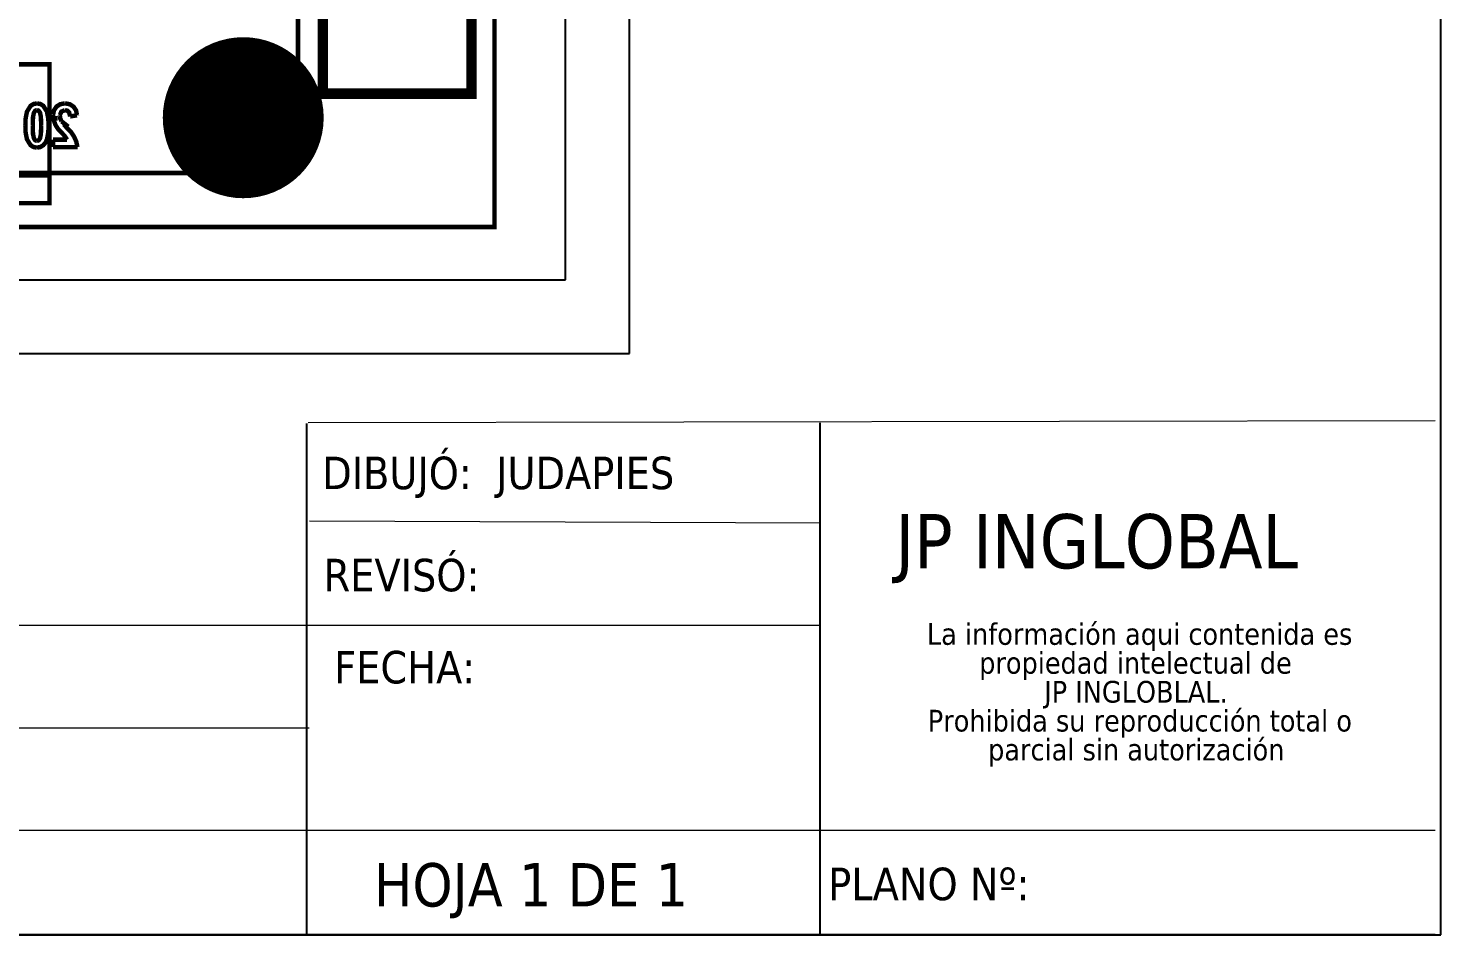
# Model space of a CAD drawing. Header units: inches. Extents: x 15 to 148, y 10 to 111.
# Drawn here: x 141.93 to 147.66, y 94.57 to 98.25 of the extents above; entities that cross this region are included whole.
import ezdxf

# ---------------------------------------------------------------- set-up
doc = ezdxf.new("R2010")
doc.units = ezdxf.units.IN
doc.header["$MEASUREMENT"] = 0
doc.linetypes.add('CENTERX2', pattern=[20.32, 12.7, -2.54, 2.54, -2.54])
doc.layers.add('BLK_12AWG', color=7, linetype='Continuous')
doc.layers.add('CONTORNO', color=179, linetype='Continuous')
doc.styles.add('SLDTEXTSTYLE0', font='tahoma.ttf')
doc.styles.add('SLDTEXTSTYLE1', font='tahomabd.ttf')

# ---------------------------------------------------------------- blocks, each defined once
blk = doc.blocks.new('SW_NOTE_2')
at = {"layer": 'CONTORNO', "color": 0, "char_height": 1.05833, "attachment_point": 2, "style": 'SLDTEXTSTYLE0'}
for s, insert in [('La información aqui contenida es ', (10.286, 1.344)), ('propiedad intelectual de', (10.082, -0.067)), ('JP INGLOBLAL.', (10.103, -1.478)), ('Prohibida su reproducción total o ', (10.297, -2.889)), ('parcial sin autorización', (10.121, -4.3))]:
    blk.add_mtext(s, dxfattribs=dict(at, insert=insert))
blk = doc.blocks.new('EPAD')
at = {"const_width": 0.5}
blk.add_lwpolyline([(-0.25, 0, 1), (0.25, 0, 1)], format="xyb", close=True, dxfattribs=at)
blk = doc.blocks.new('CIELEC-CFLH-V0016')
for points, const_width in [([(118.2263, 100.8837), (123.5652, 100.8837), (123.5652, 104.36), (118.2263, 104.36), (118.2263, 100.8837)], 0.008), ([(118.2263, 100.8837), (123.5652, 100.8837), (123.5652, 104.36), (118.2263, 104.36), (118.2263, 100.8837)], 0.008), ([(118.2263, 100.8837), (123.5652, 100.8837), (123.5652, 104.36), (118.2263, 104.36), (118.2263, 100.8837)], 0.008), ([(118.5803, 103.7368), (118.5803, 100.9809)], 0.008), ([(118.5803, 103.7368), (118.5803, 100.9809)], 0.008), ([(118.5803, 103.7368), (118.5803, 100.9809)], 0.008), ([(118.2677, 101.1238), (118.5355, 101.1238), (118.5355, 101.5293), (118.2677, 101.5293), (118.2677, 101.1238)], 0.019), ([(118.2677, 101.1238), (118.5355, 101.1238), (118.5355, 101.5293), (118.2677, 101.5293), (118.2677, 101.1238)], 0.019), ([(118.2677, 101.1238), (118.5355, 101.1238), (118.5355, 101.5293), (118.2677, 101.5293), (118.2677, 101.1238)], 0.019), ([(119.0282, 100.9266), (121.1282, 100.9266), (121.1282, 101.1766), (119.0282, 101.1766), (119.0282, 100.9266)], 0.008), ([(119.0282, 100.9266), (121.1282, 100.9266), (121.1282, 101.1766), (119.0282, 101.1766), (119.0282, 100.9266)], 0.008), ([(119.0282, 100.9266), (121.1282, 100.9266), (121.1282, 101.1766), (119.0282, 101.1766), (119.0282, 100.9266)], 0.008), ([(118.9787, 101.0853), (118.9803, 101.0936), (118.9848, 101.1003), (118.9914, 101.1047), (118.9997, 101.1063)], 0.008), ([(118.9787, 101.0853), (118.9803, 101.0936), (118.9848, 101.1003), (118.9914, 101.1047), (118.9997, 101.1063)], 0.008), ([(118.9787, 101.0853), (118.9803, 101.0936), (118.9848, 101.1003), (118.9914, 101.1047), (118.9997, 101.1063)], 0.008), ([(118.9787, 101.0853), (118.9787, 101.0849)], 0.008), ([(118.9787, 101.0853), (118.9787, 101.0849)], 0.008), ([(118.9787, 101.0853), (118.9787, 101.0849)], 0.008), ([(118.991, 101.0828), (118.9787, 101.0848)], 0.008), ([(118.991, 101.0828), (118.9787, 101.0848)], 0.008), ([(118.991, 101.0828), (118.9787, 101.0848)], 0.008), ([(119.0004, 101.0941), (118.9959, 101.0931), (118.9927, 101.0898), (118.991, 101.0828)], 0.008), ([(119.0004, 101.0941), (118.9959, 101.0931), (118.9927, 101.0898), (118.991, 101.0828)], 0.008), ([(119.0004, 101.0941), (118.9959, 101.0931), (118.9927, 101.0898), (118.991, 101.0828)], 0.008), ([(119.0007, 101.1063), (118.9997, 101.1063)], 0.008), ([(119.0007, 101.1063), (118.9997, 101.1063)], 0.008), ([(119.0007, 101.1063), (118.9997, 101.1063)], 0.008), ([(119.0095, 101.085), (119.0068, 101.0914), (119.0004, 101.0941)], 0.008), ([(119.0095, 101.085), (119.0068, 101.0914), (119.0004, 101.0941)], 0.008), ([(119.0095, 101.085), (119.0068, 101.0914), (119.0004, 101.0941)], 0.008), ([(119.0007, 101.1063), (119.0011, 101.1063)], 0.008), ([(119.0007, 101.1063), (119.0011, 101.1063)], 0.008), ([(119.0007, 101.1063), (119.0011, 101.1063)], 0.008), ([(119.0217, 101.0857), (119.0201, 101.0938), (119.0157, 101.1004), (119.0092, 101.1047), (119.0011, 101.1063)], 0.008), ([(119.0217, 101.0857), (119.0201, 101.0938), (119.0157, 101.1004), (119.0092, 101.1047), (119.0011, 101.1063)], 0.008), ([(119.0217, 101.0857), (119.0201, 101.0938), (119.0157, 101.1004), (119.0092, 101.1047), (119.0011, 101.1063)], 0.008), ([(119.0095, 101.085), (119.0094, 101.0836)], 0.008), ([(119.0095, 101.085), (119.0094, 101.0836)], 0.008), ([(119.0095, 101.085), (119.0094, 101.0836)], 0.008), ([(119.0217, 101.0857), (119.0216, 101.0844)], 0.008), ([(119.0217, 101.0857), (119.0216, 101.0844)], 0.008), ([(119.0217, 101.0857), (119.0216, 101.0844)], 0.008), ([(119.0298, 101.0666), (119.0304, 101.0791), (119.0328, 101.0914), (119.0393, 101.1019), (119.0446, 101.1052), (119.0507, 101.1063)], 0.008), ([(119.0298, 101.0666), (119.0304, 101.0791), (119.0328, 101.0914), (119.0393, 101.1019), (119.0446, 101.1052), (119.0507, 101.1063)], 0.008), ([(119.0298, 101.0666), (119.0304, 101.0791), (119.0328, 101.0914), (119.0393, 101.1019), (119.0446, 101.1052), (119.0507, 101.1063)], 0.008), ([(119.0508, 101.0941), (119.0489, 101.0937), (119.0473, 101.0926), (119.0452, 101.0893), (119.0437, 101.0818), (119.0431, 101.0664)], 0.008), ([(119.0508, 101.0941), (119.0489, 101.0937), (119.0473, 101.0926), (119.0452, 101.0893), (119.0437, 101.0818), (119.0431, 101.0664)], 0.008), ([(119.0508, 101.0941), (119.0489, 101.0937), (119.0473, 101.0926), (119.0452, 101.0893), (119.0437, 101.0818), (119.0431, 101.0664)], 0.008), ([(119.0507, 101.1063), (119.0569, 101.1052), (119.0622, 101.1019), (119.0688, 101.0913), (119.0712, 101.079), (119.0717, 101.0664)], 0.008), ([(119.0507, 101.1063), (119.0569, 101.1052), (119.0622, 101.1019), (119.0688, 101.0913), (119.0712, 101.079), (119.0717, 101.0664)], 0.008), ([(119.0507, 101.1063), (119.0569, 101.1052), (119.0622, 101.1019), (119.0688, 101.0913), (119.0712, 101.079), (119.0717, 101.0664)], 0.008), ([(119.0584, 101.0664), (119.0579, 101.0818), (119.0563, 101.0894), (119.0542, 101.0926), (119.0527, 101.0937), (119.0508, 101.0941)], 0.008), ([(119.0584, 101.0664), (119.0579, 101.0818), (119.0563, 101.0894), (119.0542, 101.0926), (119.0527, 101.0937), (119.0508, 101.0941)], 0.008), ([(119.0584, 101.0664), (119.0579, 101.0818), (119.0563, 101.0894), (119.0542, 101.0926), (119.0527, 101.0937), (119.0508, 101.0941)], 0.008), ([(118.9777, 101.0276), (118.98, 101.0376), (118.984, 101.0467), (118.9894, 101.0547), (118.9962, 101.0615)], 0.008), ([(118.9777, 101.0276), (118.98, 101.0376), (118.984, 101.0467), (118.9894, 101.0547), (118.9962, 101.0615)], 0.008), ([(118.9777, 101.0276), (118.98, 101.0376), (118.984, 101.0467), (118.9894, 101.0547), (118.9962, 101.0615)], 0.008), ([(118.9943, 101.0644), (119.0065, 101.074)], 0.008), ([(118.9943, 101.0644), (119.0065, 101.074)], 0.008), ([(118.9943, 101.0644), (119.0065, 101.074)], 0.008), ([(118.9962, 101.0615), (119.0022, 101.0683)], 0.008), ([(118.9962, 101.0615), (119.0022, 101.0683)], 0.008), ([(118.9962, 101.0615), (119.0022, 101.0683)], 0.008), ([(119.0065, 101.074), (119.0088, 101.0792), (119.0094, 101.0836)], 0.008), ([(119.0065, 101.074), (119.0088, 101.0792), (119.0094, 101.0836)], 0.008), ([(119.0065, 101.074), (119.0088, 101.0792), (119.0094, 101.0836)], 0.008), ([(119.0216, 101.0844), (119.0203, 101.0755), (119.0173, 101.0673), (119.0127, 101.0601), (119.0068, 101.054)], 0.008), ([(119.0216, 101.0844), (119.0203, 101.0755), (119.0173, 101.0673), (119.0127, 101.0601), (119.0068, 101.054)], 0.008), ([(119.0216, 101.0844), (119.0203, 101.0755), (119.0173, 101.0673), (119.0127, 101.0601), (119.0068, 101.054)], 0.008), ([(119.033, 101.0793), (119.0134, 101.0793)], 0.008), ([(119.033, 101.0793), (119.0134, 101.0793)], 0.008), ([(119.033, 101.0793), (119.0134, 101.0793)], 0.008), ([(119.0508, 101.0266), (119.0446, 101.0277), (119.0393, 101.031), (119.0353, 101.0358), (119.0327, 101.0416), (119.0304, 101.054), (119.0298, 101.0666)], 0.008), ([(119.0508, 101.0266), (119.0446, 101.0277), (119.0393, 101.031), (119.0353, 101.0358), (119.0327, 101.0416), (119.0304, 101.054), (119.0298, 101.0666)], 0.008), ([(119.0508, 101.0266), (119.0446, 101.0277), (119.0393, 101.031), (119.0353, 101.0358), (119.0327, 101.0416), (119.0304, 101.054), (119.0298, 101.0666)], 0.008), ([(119.0431, 101.0664), (119.0437, 101.051), (119.0452, 101.0435), (119.0473, 101.0403), (119.0489, 101.0392), (119.0508, 101.0388)], 0.008), ([(119.0431, 101.0664), (119.0437, 101.051), (119.0452, 101.0435), (119.0473, 101.0403), (119.0489, 101.0392), (119.0508, 101.0388)], 0.008), ([(119.0431, 101.0664), (119.0437, 101.051), (119.0452, 101.0435), (119.0473, 101.0403), (119.0489, 101.0392), (119.0508, 101.0388)], 0.008), ([(119.0717, 101.0664), (119.0712, 101.0539), (119.0688, 101.0416), (119.0622, 101.031), (119.057, 101.0277), (119.0508, 101.0266)], 0.008), ([(119.0508, 101.0388), (119.0527, 101.0392), (119.0542, 101.0403), (119.0563, 101.0435), (119.0579, 101.051), (119.0584, 101.0664)], 0.008), ([(119.0717, 101.0664), (119.0712, 101.0539), (119.0688, 101.0416), (119.0622, 101.031), (119.057, 101.0277), (119.0508, 101.0266)], 0.008), ([(119.0508, 101.0388), (119.0527, 101.0392), (119.0542, 101.0403), (119.0563, 101.0435), (119.0579, 101.051), (119.0584, 101.0664)], 0.008), ([(119.0717, 101.0664), (119.0712, 101.0539), (119.0688, 101.0416), (119.0622, 101.031), (119.057, 101.0277), (119.0508, 101.0266)], 0.008), ([(119.0508, 101.0388), (119.0527, 101.0392), (119.0542, 101.0403), (119.0563, 101.0435), (119.0579, 101.051), (119.0584, 101.0664)], 0.008), ([(118.9965, 101.0409), (119.0012, 101.0481), (119.0068, 101.054)], 0.008), ([(118.9965, 101.0409), (119.0012, 101.0481), (119.0068, 101.054)], 0.008), ([(118.9965, 101.0409), (119.0012, 101.0481), (119.0068, 101.054)], 0.008), ([(118.9965, 101.0409), (119.0216, 101.0409)], 0.008), ([(118.9965, 101.0409), (119.0216, 101.0409)], 0.008), ([(118.9965, 101.0409), (119.0216, 101.0409)], 0.008), ([(119.0216, 101.0409), (119.0216, 101.0276)], 0.008), ([(119.0216, 101.0409), (119.0216, 101.0276)], 0.008), ([(119.0216, 101.0409), (119.0216, 101.0276)], 0.008), ([(119.0216, 101.0276), (118.9777, 101.0276)], 0.008), ([(119.0216, 101.0276), (118.9777, 101.0276)], 0.008), ([(119.0216, 101.0276), (118.9777, 101.0276)], 0.008), ([(118.5803, 100.9809), (119.0921, 100.9809)], 0.008), ([(118.5803, 100.9809), (119.0921, 100.9809)], 0.008), ([(118.5803, 100.9809), (119.0921, 100.9809)], 0.008), ([(121.1282, 100.9766), (119.0282, 100.9766)], 0.008), ([(121.1282, 100.9766), (119.0282, 100.9766)], 0.008), ([(121.1282, 100.9766), (119.0282, 100.9766)], 0.008)]:
    blk.add_lwpolyline(points, dxfattribs=dict(const_width=const_width))
blk.add_circle((118.6787, 101.0793), 0.0591)
blk.add_circle((118.6787, 101.0793), 0.0591)
blk.add_circle((118.6787, 101.0793), 0.0591)
at = {"xscale": 0.29, "yscale": 0.29}
blk.add_blockref('EPAD', (118.679, 101.0805), dxfattribs=at)

msp = doc.modelspace()

# ---------------------------------------------------------------- linework, layer by layer
at = {"color": 7, "linetype": 'Continuous'}
for p, q in [((147.6602, 94.5738), (147.6602, 110.7588)), ((126.9102, 94.5738), (147.6602, 94.5738))]:
    msp.add_line(p, q, dxfattribs=at)
at = {"color": 7, "linetype": 'CENTERX2', "lineweight": 0}
for p, q in [((147.6602, 97.9912), (147.6602, 94.5738)), ((136.8435, 94.5755), (147.637, 94.5755))]:
    msp.add_line(p, q, dxfattribs=at)
at = {"color": 7, "linetype": 'Continuous', "lineweight": 0}
for p, q in [((147.637, 96.6563), (143.0675, 96.6479)), ((145.147, 96.2413), (143.073, 96.2494)), ((145.147, 95.8263), (136.8465, 95.8263)), ((143.0721, 95.4113), (136.8465, 95.4113)), ((147.637, 94.9963), (136.8465, 94.9963))]:
    msp.add_line(p, q, dxfattribs=at)
at = {"layer": 'BLK_12AWG'}
for p, q in [((144.3704, 96.9284), (144.3704, 107.6822)), ((144.1115, 97.2269), (144.1115, 106.8944)), ((136.4435, 97.2269), (144.1115, 97.2269)), ((136.6427, 96.9284), (144.3704, 96.9284)), ((143.0615, 94.5763), (143.0615, 96.6449)), ((145.1434, 94.579), (145.1434, 96.6477))]:
    msp.add_line(p, q, dxfattribs=at)

# ---------------------------------------------------------------- block references
at = {"layer": 'BLK_12AWG', "xscale": -2.25, "yscale": 2.25, "zscale": 2.25}
msp.add_blockref('CIELEC-CFLH-V0016', (409.832, -129.5468), dxfattribs=at)
at = {"layer": 'CONTORNO', "color": 7, "xscale": 0.083, "yscale": 0.083, "zscale": 0.083}
msp.add_blockref('SW_NOTE_2', (145.5855, 95.7249), dxfattribs=at)

# ---------------------------------------------------------------- texts
at = {"color": 7, "linetype": 'Continuous', "lineweight": 0, "attachment_point": 1, "style": 'SLDTEXTSTYLE0'}
for s, insert, char_height in [('REVISÓ:', (143.1301, 96.0971), 0.13176), ('FECHA:', (143.173, 95.7239), 0.13176), ('HOJA 1 DE 1', (143.3345, 94.864), 0.175683), ('PLANO Nº:', (145.1762, 94.8456), 0.13176)]:
    msp.add_mtext(s, dxfattribs=dict(at, insert=insert, char_height=char_height))
at = {"layer": 'CONTORNO', "color": 7, "insert": (143.1246, 96.511), "char_height": 0.131763, "attachment_point": 1, "style": 'SLDTEXTSTYLE0'}
msp.add_mtext('DIBUJÓ:  JUDAPIES', dxfattribs=at)
at = {"layer": 'CONTORNO', "insert": (145.4485, 96.2782), "char_height": 0.219604, "attachment_point": 1, "style": 'SLDTEXTSTYLE1'}
msp.add_mtext('JP INGLOBAL', dxfattribs=at)

doc.saveas('drawing.dxf')
